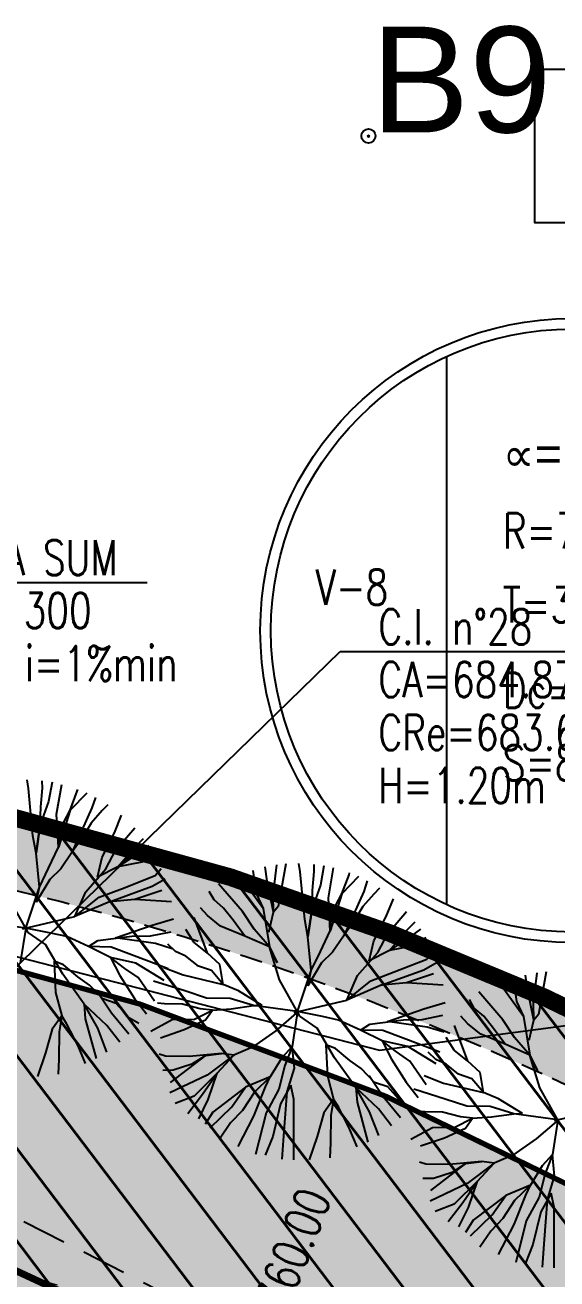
# Model space of a CAD drawing. Extents: x 352140 to 354978, y 6304672 to 6307963.
# Drawn here: x 352343.92 to 352359.03, y 6306026.39 to 6306061.95 of the extents above; entities that cross this region are included whole.
import ezdxf
from ezdxf import colors
from ezdxf.entities.mleader import LeaderData, LeaderLine
from ezdxf.math import Vec2, Vec3

# ---------------------------------------------------------------- set-up
doc = ezdxf.new("R2010")
doc.units = 0
doc.header["$PDMODE"] = 35
doc.header["$PDSIZE"] = 0.03
for name, pattern in [('CENTER', [50.800000000000004, 31.75, -6.35, 6.35, -6.35]), ('CONTINUOS', [0]), ('DASHDOT', [1, 0.5, -0.25, 0, -0.25]), ('DASHDOTX2', [2, 1, -0.5, 0, -0.5]), ('DASHED', [19.049999999999997, 12.7, -6.35])]:
    doc.linetypes.add(name, pattern=pattern)
doc.layers.get('0').update_dxf_attribs({"linetype": 'CONTINUOUS'})
for name, color, linetype in [('00-S2_ALL AREA APORTANTES', 150, 'CONTINUOUS'), ('00_All ext_Colector', 1, 'CONTINUOUS'), ('01_Dem Ext_Transl_niv.anillo', 130, 'CONTINUOUS'), ('02_Geo ext_Acotamiento', 7, 'CONTINUOUS'), ('02_Geo ext_Eje', 4, 'CONTINUOUS'), ('02_Geo ext_Geometria', 2, 'CONTINUOUS'), ('03_Pav ext_HCV', 34, 'CONTINUOUS'), ('03_Pav ext_Vereda HC', 42, 'CONTINUOUS'), ('03_Pav proy_Solera Tipo A', 1, 'CONTINUOUS'), ('03_S2_Pav ext_Borde vereda', 7, 'CONTINUOUS'), ('05_All ext_Txt', 4, 'CONTINUOUS'), ('1-CERCO MALLA', 252, 'MALLA_LINE'), ('1-PRS', 6, 'CONTINUOUS'), ('Paisajismo', 253, 'CONTINUOUS')]:
    doc.layers.add(name, color=color, linetype=linetype)
doc.layers.add('0_ASD_LINEA OFICIAL', color=253, linetype='DASHDOT', lineweight=20)
doc.layers.add('EJE PROYECTADO', color=7, linetype='DASHDOTX2', lineweight=15)
doc.styles.add('A', font='arial.ttf', dxfattribs={"height": 2})
doc.styles.add('MtXpl_Symbol', font='symbol.ttf')
doc.styles.add('ROMANS', font='romans.shx', dxfattribs={"width": 0.75})
doc.linetypes.add('MALLA_LINE', pattern='A,0.5,-0.2,["MLL",Standard,S=0.1,R=0,X=-0.1,Y=-0.05],-0.25', length=0.95)
pattern_1 = [(127.2451660467093, (0, 0), (-1.263734244477452, -0.9607975902004564), [])]

# ---------------------------------------------------------------- blocks, each defined once
blk = doc.blocks.new('_Dot')
at = {"color": 0, "linetype": 'ByBlock', "lineweight": -2}
blk.add_line((-0.5, 0), (-1, 0), dxfattribs=at)
at = {"color": 0, "linetype": 'ByBlock', "const_width": 0.5}
blk.add_lwpolyline([(-0.25, 0, 1), (0.25, 0, 1)], format="xyb", close=True, dxfattribs=at)
blk = doc.blocks.new('*U962')
at = {"layer": 'EJE PROYECTADO', "color": 7, "linetype": 'DASHDOT', "lineweight": 15, "ltscale": 4}
blk.add_arc((352323.9821354292, 6305956.91211073), 72.37226913880471, 63.50553329109514, 114.7343948820518, dxfattribs=at)
blk = doc.blocks.new('A$C27410629')
blk.add_lwpolyline([(154.4355184984533, 1298.986906109616), (166.892911677126, 1298.986906109616), (166.892911677126, 1294.626600128601), (154.4355184984533, 1294.626600128601)], close=True)
at = {"layer": '0_ASD_LINEA OFICIAL', "ltscale": 8}
blk.add_lwpolyline([(76.7953272922519, 1069.871826448478, 0.5, 0.5, 0.008260282951669902), (73.75120944769878, 1083.84613889671, 0.5, 0.5, 0.02844360343618716), (70.02322302448738, 1095.123899362329, 0.5, 0.5, -0.01256414860962356), (61.85169162339338, 1118.103795091622, 0.5, 0.5, -4.818861119802034e-05), (57.16621416757698, 1131.528602737148, 0.5, 0.5, -0.0136636635266434), (47.35306737102655, 1157.144811785064, 0.5, 0.5, -0.05826520656828901), (39.5238239384571, 1192.667044975913, 0.5, 0.5, 0), (39.52382393476162, 1192.667044975795, 0.5, 0.5, -0.003961724196727663), (39.30971049536311, 1195.102375908729, 0.5, 0.5, -0.2741006311764708), (74.41974673312143, 1266.696226243977, 0.5, 0.5, 0), (74.41974673312143, 1266.696226243977, 0.5, 0.5, -0.1176347053763299), (110.9320621097566, 1279.578054116107, 0.5, 0.5, -0.1054479127376658), (145.7934265161566, 1276.066786170079, 0.5, 0.5, -0.04227284655680764), (159.0130519136401, 1270.583866395673, 0.5, 0.5, 0), (184.10035183937, 1256.740404939204, 0.5, 0.5, 0.01893733475849715), (195.808663727601, 1250.818771916636, 0.5, 0.5, -0.01147472138864261), (213.8720052116551, 1241.444718308924, 0.5, 0.5, 0.04962077657042385), (224.067825478156, 1237.140783889462, 0.5, 0.5, 0), (224.0678254780942, 1237.140783889882, 0.5, 0.5, 0), (224.0678254781378, 1237.140783889459, 0.5, 0.5, 0.08893158875618948), (244.7299903754392, 1234.105212128939, 0.5, 0.5, 0.01937286437110759), (253.1142150382038, 1234.676184867732, 0.5, 0.5, 0.02338769991160948), (286.0191263138258, 1240.57846385429, 0.5, 0.5, 0.02981475030709136), (329.8275544899516, 1253.395882122717, 0.5, 0.5, 0.005373472105566591)], format="xyseb", dxfattribs=at)
blk = doc.blocks.new('1.0 - LO RECABARREN LOTEO PARQUE - VEGETACION PROPUESTA ETAPA MUNICIPAL')
at = {"layer": 'Paisajismo', "color": 251}
for p, q in [((352344.02322843, 6306040.29606576), (352343.9821355946, 6306040.538844362)), ((352344.4167761607, 6306040.3059049), (352344.4128721272, 6306040.512676252)), ((352344.6920626998, 6306040.471740128), (352344.5933827739, 6306039.924446893)), ((352344.8213740568, 6306039.566493221), (352344.970106783, 6306040.411607243)), ((352344.1492031973, 6306038.950038594), (352344.02322843, 6306040.29606576)), ((352344.3734706599, 6306039.770608475), (352344.4167761607, 6306040.3059049)), ((352345.2030819426, 6306039.679377164), (352345.4065652904, 6306040.217697895)), ((352345.6748688341, 6306040.166246374), (352345.2030819426, 6306039.679377164)), ((352345.4065652904, 6306040.217697895), (352345.4228731755, 6306040.269920612)), ((352345.9248943866, 6306040.042517368), (352345.8235799174, 6306039.746419682)), ((352344.5933827739, 6306039.924446893), (352344.3563585336, 6306039.262531927)), ((352344.3563585336, 6306039.262531927), (352344.3734706599, 6306039.770608475)), ((352345.8235799174, 6306039.746419682), (352345.3797801947, 6306038.751893005)), ((352346.2708713388, 6306039.835656619), (352346.1112689492, 6306039.669802329)), ((352344.8756974615, 6306038.630966686), (352344.8213740568, 6306039.566493221)), ((352345.2030819426, 6306039.679377164), (352344.8756974615, 6306038.630966686)), ((352344.9195073812, 6306039.139547312), (352345.2030819426, 6306039.679377164)), ((352346.1112689492, 6306039.669802329), (352345.7974681236, 6306039.316466734)), ((352346.4605065575, 6306039.033928729), (352346.6668251125, 6306039.537244074)), ((352344.2380057224, 6306038.458583765), (352344.3563585336, 6306039.262531927)), ((352344.3563585336, 6306039.262531927), (352344.2380057224, 6306038.458583765)), ((352344.8756974615, 6306038.630966686), (352344.9195073812, 6306039.139547312)), ((352345.7974681236, 6306039.316466734), (352345.5904517857, 6306038.965147329)), ((352346.1115333792, 6306038.343074175), (352346.4605065575, 6306039.033928729)), ((352346.5062046722, 6306038.554857031), (352347.0381308008, 6306039.17995818)), ((352344.2380057224, 6306038.458583765), (352344.1492031973, 6306038.950038594)), ((352344.5931316825, 6306038.037708309), (352344.8756974615, 6306038.630966686)), ((352345.5904517857, 6306038.965147329), (352345.252475086, 6306038.477737885)), ((352345.3797801947, 6306038.751893005), (352345.252475086, 6306038.477737885)), ((352346.5591591971, 6306038.069769605), (352347.051145683, 6306038.642571597)), ((352347.051145683, 6306038.642571597), (352347.2893174761, 6306038.879763223)), ((352347.4361802394, 6306038.67409899), (352347.155088664, 6306038.463405214)), ((352344.3362549737, 6306037.498379462), (352344.2380057224, 6306038.458583765)), ((352345.252475086, 6306038.477737885), (352344.9406918199, 6306038.017545245)), ((352345.9814350246, 6306037.777105479), (352346.1115333792, 6306038.343074175)), ((352346.22263017, 6306038.015024105), (352346.5062046722, 6306038.554857031)), ((352347.155088664, 6306038.463405214), (352346.5591591971, 6306038.069769605)), ((352347.5905487275, 6306038.425244899), (352347.2404464861, 6306038.20338624)), ((352344.3362549737, 6306037.498379462), (352344.5931316825, 6306038.037708309)), ((352344.9406918199, 6306038.017545245), (352344.625882212, 6306037.717638174)), ((352345.6474108091, 6306037.362792589), (352346.22263017, 6306038.015024105)), ((352346.5591591971, 6306038.069769605), (352345.9814350246, 6306037.777105479)), ((352347.2404464861, 6306038.20338624), (352346.5591591971, 6306038.069769605)), ((352347.6148859405, 6306037.827520902), (352347.7931979305, 6306038.02313232)), ((352350.3891482895, 6306037.9738012), (352350.48913469, 6306037.318182257)), ((352350.799305753, 6306037.668050754), (352350.7452908454, 6306038.069705013)), ((352350.9677423, 6306037.268721534), (352351.0763320065, 6306038.129652051)), ((352351.3323726528, 6306038.157538854), (352351.1145541155, 6306036.949486731)), ((352351.7396777646, 6306037.927311421), (352351.6985849293, 6306038.170090023)), ((352351.865652532, 6306036.581284256), (352351.7396777646, 6306037.927311421)), ((352352.0899199946, 6306037.401854136), (352352.1332254953, 6306037.937150561)), ((352352.1332254953, 6306037.937150561), (352352.1293214618, 6306038.143921914)), ((352352.4085120345, 6306038.10298579), (352352.3098321086, 6306037.555692554)), ((352352.5378233914, 6306037.197738882), (352352.6865561176, 6306038.042852905)), ((352344.625882212, 6306037.717638174), (352344.2375384949, 6306037.068935042)), ((352346.6870647681, 6306037.462595112), (352347.6148859405, 6306037.827520902)), ((352347.534829851, 6306037.524678339), (352347.9061361936, 6306037.737650714)), ((352350.0982712775, 6306036.803048939), (352349.4157258758, 6306037.591878478)), ((352350.0531457854, 6306037.774715349), (352349.9722416313, 6306037.816911687)), ((352350.684080572, 6306036.894282455), (352350.0531457854, 6306037.774715349)), ((352350.97685874, 6306036.785883028), (352350.799305753, 6306037.668050754)), ((352352.3098321086, 6306037.555692554), (352352.0728078682, 6306036.893777588)), ((352352.9195312773, 6306037.310622825), (352353.123014625, 6306037.848943557)), ((352353.3913181687, 6306037.797492036), (352352.9195312773, 6306037.310622825)), ((352353.123014625, 6306037.848943557), (352353.1393225102, 6306037.901166273)), ((352353.6413437212, 6306037.673763029), (352353.5400292521, 6306037.377665344)), ((352344.0134100324, 6306036.209539091), (352343.4331118651, 6306037.24081168)), ((352343.9428976172, 6306036.334849708), (352344.3362549737, 6306037.498379462)), ((352344.2375384949, 6306037.068935042), (352344.3362549737, 6306037.498379462)), ((352345.3401670811, 6306036.662170054), (352345.6474108091, 6306037.362792589)), ((352345.3401670811, 6306036.662170054), (352346.024190661, 6306037.209563831)), ((352346.024190661, 6306037.209563831), (352346.6870647681, 6306037.462595112)), ((352346.3203750022, 6306037.081535602), (352347.534829851, 6306037.524678339)), ((352347.8098318226, 6306037.4036211), (352347.040173226, 6306037.14857363)), ((352349.2908160209, 6306037.13521418), (352349.1527941999, 6306037.373123804)), ((352350.48913469, 6306037.318182257), (352350.684080572, 6306036.894282455)), ((352350.97685874, 6306036.785883028), (352350.9677423, 6306037.268721534)), ((352352.0728078682, 6306036.893777588), (352352.0899199946, 6306037.401854136)), ((352352.5921467961, 6306036.262212347), (352352.5378233914, 6306037.197738882)), ((352352.9195312773, 6306037.310622825), (352352.5921467961, 6306036.262212347)), ((352352.6359567159, 6306036.770792973), (352352.9195312773, 6306037.310622825)), ((352353.5400292521, 6306037.377665344), (352353.0962295294, 6306036.383138667)), ((352353.8277182838, 6306037.30104799), (352353.5139174582, 6306036.947712395)), ((352353.9873206734, 6306037.46690228), (352353.8277182838, 6306037.30104799)), ((352346.3203750022, 6306037.081535602), (352345.3401670811, 6306036.662170054)), ((352347.040173226, 6306037.14857363), (352346.3203750022, 6306037.081535602)), ((352347.040173226, 6306037.14857363), (352346.3203750022, 6306037.081535602)), ((352348.0800535483, 6306037.082547158), (352347.040173226, 6306037.14857363)), ((352349.1082427557, 6306036.690225692), (352348.9030153849, 6306036.907730319)), ((352349.5623223556, 6306036.899824868), (352349.2908160209, 6306037.13521418)), ((352349.8358439651, 6306036.55758154), (352349.5623223556, 6306036.899824868)), ((352350.684080572, 6306036.894282455), (352350.8649406679, 6306035.802020535)), ((352351.1145541155, 6306036.949486731), (352350.97685874, 6306036.785883028)), ((352351.954455057, 6306036.089829426), (352352.0728078682, 6306036.893777588)), ((352352.0728078682, 6306036.893777588), (352351.954455057, 6306036.089829426)), ((352353.5139174582, 6306036.947712395), (352353.3069011203, 6306036.596392991)), ((352354.1769558921, 6306036.66517439), (352354.3832744472, 6306037.168489736)), ((352343.9428976172, 6306036.334849708), (352342.6992256259, 6306036.505411494)), ((352343.8512123949, 6306036.31337179), (352345.3401670811, 6306036.662170054)), ((352347.5356167564, 6306036.417793597), (352348.1387955056, 6306036.598576057)), ((352349.1082699706, 6306035.623576679), (352348.7257072282, 6306036.638679849)), ((352349.4758286836, 6306036.395283832), (352349.1082427557, 6306036.690225692)), ((352350.1647787782, 6306036.10948625), (352349.8358439651, 6306036.55758154)), ((352350.4282125847, 6306036.301528158), (352350.0982712775, 6306036.803048939)), ((352350.8467603959, 6306036.21991382), (352350.97685874, 6306036.785883028)), ((352351.954455057, 6306036.089829426), (352351.865652532, 6306036.581284256)), ((352352.5921467961, 6306036.262212347), (352352.6359567159, 6306036.770792973)), ((352353.3069011203, 6306036.596392991), (352352.9689244207, 6306036.108983546)), ((352353.8279827139, 6306035.974319836), (352354.1769558921, 6306036.66517439)), ((352354.2226540069, 6306036.186102693), (352354.7545801355, 6306036.811203841)), ((352354.7675950177, 6306036.273817259), (352355.0057668107, 6306036.511008885)), ((352343.9428976172, 6306036.334849708), (352343.7892815681, 6306035.35014314)), ((352344.6546324715, 6306036.194923718), (352343.9428976172, 6306036.334849708)), ((352344.5005051331, 6306035.871325154), (352344.0134100324, 6306036.209539091)), ((352345.1104902424, 6306036.096635594), (352344.6546324715, 6306036.194923718)), ((352346.4966196821, 6306036.056043562), (352347.5356167564, 6306036.417793597)), ((352347.4869891087, 6306036.114780771), (352348.0722940416, 6306036.232727011)), ((352348.7201996336, 6306035.93825681), (352348.4922083489, 6306036.296210483)), ((352350.1647787782, 6306036.10948625), (352349.4758286836, 6306036.395283832)), ((352350.8649406679, 6306035.802020535), (352350.4282125847, 6306036.301528158)), ((352352.3095810171, 6306035.668953971), (352352.5921467961, 6306036.262212347)), ((352353.0962295294, 6306036.383138667), (352352.9689244207, 6306036.108983546)), ((352353.9390795046, 6306035.646269767), (352354.2226540069, 6306036.186102693)), ((352354.2756085317, 6306035.701015267), (352354.7675950177, 6306036.273817259)), ((352355.152629574, 6306036.305344651), (352354.8715379986, 6306036.094650876)), ((352344.9971836159, 6306035.025541781), (352344.5005051331, 6306035.871325154)), ((352345.730058847, 6306035.81437045), (352345.1104902424, 6306036.096635594)), ((352345.730058847, 6306035.81437045), (352345.9939993017, 6306035.979696601)), ((352346.3501340406, 6306035.505392623), (352345.730058847, 6306035.81437045)), ((352346.3712813453, 6306035.799752002), (352345.730058847, 6306035.81437045)), ((352345.9939993017, 6306035.979696601), (352346.9530577481, 6306036.104699653)), ((352347.4472143098, 6306035.392486051), (352346.3712813453, 6306035.799752002)), ((352347.6259126621, 6306035.896236222), (352346.4966196821, 6306036.056043562)), ((352346.9530577481, 6306036.104699653), (352347.4869891087, 6306036.114780771)), ((352348.106197809, 6306035.750005974), (352347.6259126621, 6306035.896236222)), ((352348.1967992852, 6306035.671470661), (352347.9791907305, 6306035.881152291)), ((352349.1082699706, 6306035.623576679), (352348.7201996336, 6306035.93825681)), ((352350.8649406679, 6306035.802020535), (352350.1647787782, 6306036.10948625)), ((352351.0870887624, 6306035.351909012), (352350.8649406679, 6306035.802020535)), ((352350.8649406679, 6306035.802020535), (352351.0870887624, 6306035.351909012)), ((352351.1495611998, 6306034.872057342), (352350.8649406679, 6306035.802020535)), ((352352.0527043083, 6306035.129625124), (352351.954455057, 6306036.089829426)), ((352352.9689244207, 6306036.108983546), (352352.6571411546, 6306035.648790906)), ((352353.6978843593, 6306035.40835114), (352353.8279827139, 6306035.974319836)), ((352354.8715379986, 6306036.094650876), (352354.2756085317, 6306035.701015267)), ((352354.9568958207, 6306035.834631901), (352354.2756085317, 6306035.701015267)), ((352355.3069980622, 6306036.05649056), (352354.9568958207, 6306035.834631901)), ((352347.0732314991, 6306035.342414322), (352346.3501340406, 6306035.505392623)), ((352346.3501340406, 6306035.505392623), (352346.6172765172, 6306034.991672661)), ((352346.7566336287, 6306035.192379215), (352346.3501340406, 6306035.505392623)), ((352348.4929836246, 6306035.543442432), (352348.1967992852, 6306035.671470661)), ((352348.8455853769, 6306035.256139782), (352348.4929836246, 6306035.543442432)), ((352349.456131178, 6306035.308137362), (352349.1082699706, 6306035.623576679)), ((352352.0527043083, 6306035.129625124), (352352.3095810171, 6306035.668953971)), ((352352.6571411546, 6306035.648790906), (352352.3423315466, 6306035.348883836)), ((352353.3638601437, 6306034.99403825), (352353.9390795046, 6306035.646269767)), ((352354.2756085317, 6306035.701015267), (352353.6978843593, 6306035.40835114)), ((352354.4035141027, 6306035.093840773), (352355.3313352751, 6306035.458766564)), ((352355.3313352751, 6306035.458766564), (352355.5096472651, 6306035.654377982)), ((352344.7498531551, 6306035.395004944), (352344.7931936181, 6306034.513936806)), ((352345.0188352821, 6306035.293188436), (352344.7498531551, 6306035.395004944)), ((352345.4258414592, 6306034.953462346), (352345.0188352821, 6306035.293188436)), ((352347.1354288145, 6306034.932293368), (352346.7566336287, 6306035.192379215)), ((352347.876803709, 6306034.85178075), (352347.0732314991, 6306035.342414322)), ((352347.985729185, 6306035.181323117), (352347.4472143098, 6306035.392486051)), ((352347.8689835864, 6306035.217794409), (352348.4159941731, 6306035.006742453)), ((352349.221860869, 6306035.129623748), (352348.8455853769, 6306035.256139782)), ((352349.549784674, 6306034.73495694), (352349.221860869, 6306035.129623748)), ((352349.549784674, 6306034.73495694), (352349.456131178, 6306035.308137362)), ((352351.6593469519, 6306033.966095369), (352352.0527043083, 6306035.129625124)), ((352352.3423315466, 6306035.348883836), (352351.9539878296, 6306034.700180704)), ((352351.9539878296, 6306034.700180704), (352352.0527043083, 6306035.129625124)), ((352353.7406399957, 6306034.840809492), (352354.4035141027, 6306035.093840773)), ((352354.0368243368, 6306034.712781264), (352355.2512791856, 6306035.155924001)), ((352355.2512791856, 6306035.155924001), (352355.6225855282, 6306035.368896375)), ((352358.358556987, 6306034.202944395), (352358.4671466936, 6306035.063874912)), ((352358.7231873399, 6306035.091761715), (352358.5053688025, 6306033.883709592)), ((352345.6006488747, 6306034.181771566), (352344.9971836159, 6306035.025541781)), ((352345.7507389241, 6306034.719081107), (352345.4258414592, 6306034.953462346)), ((352346.1320582585, 6306034.325425531), (352345.7507389241, 6306034.719081107)), ((352346.6172765172, 6306034.991672661), (352347.031909276, 6306034.335361243)), ((352347.600526456, 6306034.261962362), (352347.1354288145, 6306034.932293368)), ((352348.4582527254, 6306034.554005095), (352347.5717173241, 6306034.83122966)), ((352348.4159941731, 6306035.006742453), (352349.549784674, 6306034.73495694)), ((352349.549784674, 6306034.73495694), (352349.549784674, 6306034.73495694)), ((352349.9804600195, 6306034.556023531), (352349.549784674, 6306034.73495694)), ((352351.729859367, 6306033.840784753), (352351.1495611998, 6306034.872057342)), ((352353.0566164157, 6306034.293415716), (352353.3638601437, 6306034.99403825)), ((352353.0566164157, 6306034.293415716), (352353.7406399957, 6306034.840809492)), ((352354.0368243368, 6306034.712781264), (352353.0566164157, 6306034.293415716)), ((352354.7566225607, 6306034.779819291), (352354.0368243368, 6306034.712781264)), ((352354.7566225607, 6306034.779819291), (352354.0368243368, 6306034.712781264)), ((352355.5262811572, 6306035.034866761), (352354.7566225607, 6306034.779819291)), ((352355.796502883, 6306034.71379282), (352354.7566225607, 6306034.779819291)), ((352357.4439604725, 6306034.70893821), (352357.3630563184, 6306034.751134548)), ((352358.0748952591, 6306033.828505316), (352357.4439604725, 6306034.70893821)), ((352357.7799629766, 6306034.908024061), (352357.879949377, 6306034.252405118)), ((352358.1901204401, 6306034.602273615), (352358.1361055325, 6306035.003927874)), ((352344.7931936181, 6306034.513936806), (352344.9659834758, 6306033.849103075)), ((352346.3760448364, 6306033.92046897), (352345.9826562051, 6306034.516804846)), ((352349.076308132, 6306034.351884273), (352348.4582527254, 6306034.554005095)), ((352349.7442261371, 6306034.337772936), (352349.076308132, 6306034.351884273)), ((352350.655943962, 6306034.141193656), (352349.9804600195, 6306034.556023531)), ((352357.4890859646, 6306033.737271801), (352356.8065405628, 6306034.52610134)), ((352358.367673427, 6306033.720105889), (352358.1901204401, 6306034.602273615)), ((352346.2417681236, 6306033.575800892), (352345.6006488747, 6306034.181771566)), ((352345.6006488747, 6306034.181771566), (352345.634822566, 6306033.765596184)), ((352345.9875143004, 6306033.494257531), (352345.6006488747, 6306034.181771566)), ((352346.5083315214, 6306034.198909455), (352346.1320582585, 6306034.325425531)), ((352346.8901530456, 6306033.778538038), (352346.5083315214, 6306034.198909455)), ((352347.031909276, 6306034.335361243), (352347.3728263378, 6306033.903656658)), ((352347.888356023, 6306034.191762265), (352347.6869271687, 6306034.208084138)), ((352348.3913585892, 6306034.181133869), (352347.888356023, 6306034.191762265)), ((352348.8966398943, 6306034.049795712), (352348.3913585892, 6306034.181133869)), ((352348.740348992, 6306033.757617781), (352349.2430453077, 6306034.007621681)), ((352349.2430453077, 6306034.007621681), (352348.8966398943, 6306034.049795712)), ((352349.0434517168, 6306033.730560397), (352349.2430453077, 6306034.007621681)), ((352349.2430453077, 6306034.007621681), (352349.7764700218, 6306034.044418557)), ((352350.4156749605, 6306034.136657155), (352349.7442261371, 6306034.337772936)), ((352349.7764700218, 6306034.044418557), (352350.4156749605, 6306034.136657155)), ((352350.4156749605, 6306034.136657155), (352350.655943962, 6306034.141193656)), ((352351.6593469519, 6306033.966095369), (352350.4156749605, 6306034.136657155)), ((352351.5676617295, 6306033.944617451), (352353.0566164157, 6306034.293415716)), ((352354.2130690168, 6306033.687289223), (352355.2520660911, 6306034.049039259)), ((352355.2520660911, 6306034.049039259), (352355.8552448403, 6306034.229821718)), ((352356.681630708, 6306034.069437041), (352356.543608887, 6306034.307346665)), ((352356.9531370427, 6306033.834047729), (352356.681630708, 6306034.069437041)), ((352357.879949377, 6306034.252405118), (352358.0748952591, 6306033.828505316)), ((352358.367673427, 6306033.720105889), (352358.358556987, 6306034.202944395)), ((352344.9659834758, 6306033.849103075), (352344.6952102622, 6306033.466098761)), ((352344.9659834758, 6306033.849103075), (352344.8944692095, 6306033.393446934)), ((352345.1147542637, 6306033.614897964), (352344.9659834758, 6306033.849103075)), ((352345.634822566, 6306033.765596184), (352345.9399911896, 6306032.635291904)), ((352346.8699577982, 6306033.326030573), (352346.3760448364, 6306033.92046897)), ((352347.1589584225, 6306033.627071362), (352346.8901530456, 6306033.778538038)), ((352347.4916633647, 6306033.413352943), (352348.0996309128, 6306033.745520431)), ((352348.0996309128, 6306033.745520431), (352348.740348992, 6306033.757617781)), ((352348.4452427644, 6306033.457634535), (352349.0434517168, 6306033.730560397)), ((352351.6215594487, 6306033.918912843), (352351.0433138068, 6306033.426963823)), ((352351.6593469519, 6306033.966095369), (352351.5057309028, 6306032.981388802)), ((352352.3710818061, 6306033.826169379), (352351.6593469519, 6306033.966095369)), ((352352.2169544677, 6306033.502570815), (352351.729859367, 6306033.840784753)), ((352352.826939577, 6306033.727881256), (352352.3710818061, 6306033.826169379)), ((352353.4465081816, 6306033.445616111), (352352.826939577, 6306033.727881256)), ((352353.7104486363, 6306033.610942262), (352354.6695070828, 6306033.735945314)), ((352355.3423619967, 6306033.527481884), (352354.2130690168, 6306033.687289223)), ((352354.6695070828, 6306033.735945314), (352355.2034384434, 6306033.746026432)), ((352355.2034384434, 6306033.746026432), (352355.7887433763, 6306033.863972672)), ((352356.4990574428, 6306033.624448553), (352356.293830072, 6306033.84195318)), ((352357.2266586521, 6306033.491804401), (352356.9531370427, 6306033.834047729)), ((352357.8190272718, 6306033.235751019), (352357.4890859646, 6306033.737271801)), ((352358.0748952591, 6306033.828505316), (352358.255755355, 6306032.736243396)), ((352358.2375750829, 6306033.154136681), (352358.367673427, 6306033.720105889)), ((352358.5053688025, 6306033.883709592), (352358.367673427, 6306033.720105889)), ((352344.6952102622, 6306033.466098761), (352344.5066967334, 6306032.798399383)), ((352344.8944692095, 6306033.393446934), (352344.8823987555, 6306032.618227728)), ((352345.428102998, 6306032.996925309), (352345.1147542637, 6306033.614897964)), ((352346.2492186859, 6306032.819740348), (352345.9875143004, 6306033.494257531)), ((352346.6127727054, 6306033.09979517), (352346.2417681236, 6306033.575800892)), ((352347.7658547137, 6306033.22342755), (352348.4452427644, 6306033.457634535)), ((352351.0433138068, 6306033.426963823), (352350.3844748205, 6306032.960218448)), ((352352.7136329505, 6306032.656787443), (352352.2169544677, 6306033.502570815)), ((352353.4465081816, 6306033.445616111), (352353.7104486363, 6306033.610942262)), ((352354.0665833753, 6306033.136638285), (352353.4465081816, 6306033.445616111)), ((352354.0877306799, 6306033.430997663), (352353.4465081816, 6306033.445616111)), ((352355.1636636445, 6306033.023731712), (352354.0877306799, 6306033.430997663)), ((352355.8226471437, 6306033.381251635), (352355.3423619967, 6306033.527481884)), ((352356.4990846577, 6306032.55779954), (352356.1165219152, 6306033.57290271)), ((352356.8666433707, 6306033.329506693), (352356.4990574428, 6306033.624448553)), ((352357.5555934653, 6306033.043709111), (352356.8666433707, 6306033.329506693)), ((352357.5555934653, 6306033.043709111), (352357.2266586521, 6306033.491804401)), ((352345.6386482992, 6306032.497764418), (352345.428102998, 6306032.996925309)), ((352350.3844748205, 6306032.960218448), (352349.854578579, 6306032.736423236)), ((352351.5057309028, 6306032.981388802), (352351.2181212223, 6306032.655273044)), ((352351.5057309028, 6306032.981388802), (352351.3022452684, 6306032.443071103)), ((352351.5057309028, 6306032.981388802), (352351.5057309028, 6306032.981388802)), ((352351.570725202, 6306032.367970435), (352351.5057309028, 6306032.981388802)), ((352352.4663024897, 6306033.026250605), (352352.5096429528, 6306032.145182468)), ((352352.7352846167, 6306032.924434097), (352352.4663024897, 6306033.026250605)), ((352354.7896808337, 6306032.973659984), (352354.0665833753, 6306033.136638285)), ((352354.0665833753, 6306033.136638285), (352354.3337258518, 6306032.622918323)), ((352354.4730829634, 6306032.823624876), (352354.0665833753, 6306033.136638285)), ((352355.5932530437, 6306032.483026411), (352354.7896808337, 6306032.973659984)), ((352355.7021785197, 6306032.812568778), (352355.1636636445, 6306033.023731712)), ((352356.1110143206, 6306032.872479672), (352355.883023036, 6306033.230433344)), ((352358.255755355, 6306032.736243396), (352357.5555934653, 6306033.043709111)), ((352358.255755355, 6306032.736243396), (352357.8190272718, 6306033.235751019)), ((352344.5066967334, 6306032.798399383), (352344.2779729577, 6306032.129940799)), ((352344.8823987555, 6306032.618227728), (352344.8637734294, 6306032.190295503)), ((352347.9164650649, 6306032.703008968), (352347.7343814322, 6306032.75994771)), ((352348.5803067533, 6306032.695417877), (352347.9164650649, 6306032.703008968)), ((352348.0511492085, 6306031.960910175), (352349.0536826493, 6306032.721301579)), ((352349.5065163074, 6306032.783299068), (352348.5803067533, 6306032.695417877)), ((352349.0536826493, 6306032.721301579), (352348.6577730522, 6306032.473313911)), ((352349.0536826493, 6306032.721301579), (352349.5065163074, 6306032.783299068)), ((352349.5065163074, 6306032.783299068), (352349.0536826493, 6306032.721301579)), ((352349.854578579, 6306032.736423236), (352349.0909704337, 6306032.160804583)), ((352349.3836240139, 6306032.219777723), (352349.854578579, 6306032.736423236)), ((352349.854578579, 6306032.736423236), (352349.5065163074, 6306032.783299068)), ((352351.2181212223, 6306032.655273044), (352350.8811533033, 6306032.114435076)), ((352353.3170982093, 6306031.813017228), (352352.7136329505, 6306032.656787443)), ((352353.1422907938, 6306032.584708007), (352352.7352846167, 6306032.924434097)), ((352353.4671882587, 6306032.350326768), (352353.1422907938, 6306032.584708007)), ((352354.3337258518, 6306032.622918323), (352354.7483586106, 6306031.966606905)), ((352354.8518781491, 6306032.563539029), (352354.4730829634, 6306032.823624876)), ((352355.5876139723, 6306032.605693522), (352355.3700054176, 6306032.815375152)), ((352355.8837983116, 6306032.477665293), (352355.5876139723, 6306032.605693522)), ((352356.4990846577, 6306032.55779954), (352356.1110143206, 6306032.872479672)), ((352358.4779034495, 6306032.286131873), (352358.255755355, 6306032.736243396)), ((352358.255755355, 6306032.736243396), (352358.4779034495, 6306032.286131873)), ((352358.5403758868, 6306031.806280203), (352358.255755355, 6306032.736243396)), ((352348.1268680318, 6306032.302947222), (352347.8332078984, 6306032.297402647)), ((352348.6577730522, 6306032.473313911), (352348.1268680318, 6306032.302947222)), ((352349.3836240139, 6306032.219777723), (352348.722207716, 6306031.571071436)), ((352348.967575952, 6306031.623999079), (352349.3836240139, 6306032.219777723)), ((352349.1262049949, 6306031.478072043), (352349.3836240139, 6306032.219777723)), ((352351.3022452684, 6306032.443071103), (352351.1279794042, 6306031.771684637)), ((352351.3697615462, 6306031.69607989), (352351.570725202, 6306032.367970435)), ((352353.8485075931, 6306031.956671192), (352353.4671882587, 6306032.350326768)), ((352355.3169757906, 6306031.893208023), (352354.8518781491, 6306032.563539029)), ((352356.236400064, 6306032.190362643), (352355.8837983116, 6306032.477665293)), ((352356.8469458651, 6306032.242360223), (352356.4990846577, 6306032.55779954)), ((352356.9405993611, 6306031.669179801), (352356.8469458651, 6306032.242360223)), ((352349.0909704337, 6306032.160804583), (352348.0321889587, 6306031.659785676)), ((352350.8811533033, 6306032.114435076), (352350.18568687, 6306031.820082786)), ((352350.8811533033, 6306032.114435076), (352350.4353833336, 6306031.678437964)), ((352350.7486240225, 6306031.830711562), (352350.8811533033, 6306032.114435076)), ((352351.4716406035, 6306031.884613885), (352351.1799430482, 6306031.355844633)), ((352351.5596570168, 6306031.48376677), (352351.4716406035, 6306031.884613885)), ((352352.5096429528, 6306032.145182468), (352352.6824328105, 6306031.480348736)), ((352354.0924941711, 6306031.551714632), (352353.6991055398, 6306032.148050508)), ((352354.224780856, 6306031.830155117), (352353.8485075931, 6306031.956671192)), ((352354.7483586106, 6306031.966606905), (352355.0892756724, 6306031.534902319)), ((352355.2597982735, 6306032.15201727), (352355.8068088602, 6306031.940965314)), ((352355.8068088602, 6306031.940965314), (352356.9405993611, 6306031.669179801)), ((352356.612675556, 6306032.06384661), (352356.236400064, 6306032.190362643)), ((352356.9405993611, 6306031.669179801), (352356.612675556, 6306032.06384661)), ((352348.722207716, 6306031.571071436), (352348.183174018, 6306031.359639508)), ((352348.550519106, 6306031.081648958), (352348.967575952, 6306031.623999079)), ((352350.18568687, 6306031.820082786), (352349.2536715888, 6306031.118220371)), ((352349.793844838, 6306031.269297678), (352350.18568687, 6306031.820082786)), ((352350.4353833336, 6306031.678437964), (352350.097911053, 6306031.16431272)), ((352350.4224143666, 6306030.999408981), (352350.7486240225, 6306031.830711562)), ((352351.1279794042, 6306031.771684637), (352350.7668378979, 6306031.096769786)), ((352351.2841592663, 6306030.572061591), (352351.3697615462, 6306031.69607989)), ((352353.9582174582, 6306031.207046553), (352353.3170982093, 6306031.813017228)), ((352353.3170982093, 6306031.813017228), (352353.3512719006, 6306031.396841845)), ((352353.7039636351, 6306031.125503193), (352353.3170982093, 6306031.813017228)), ((352354.5864071329, 6306030.957276234), (352354.0924941711, 6306031.551714632)), ((352354.6066023803, 6306031.4097837), (352354.224780856, 6306031.830155117)), ((352355.8490674124, 6306031.488227956), (352354.9625320112, 6306031.765452521)), ((352356.9405993611, 6306031.669179801), (352356.9405993611, 6306031.669179801)), ((352357.3712747066, 6306031.490246392), (352356.9405993611, 6306031.669179801)), ((352359.1206740541, 6306030.775007614), (352358.5403758868, 6306031.806280203)), ((352348.8549922316, 6306030.929564012), (352349.1262049949, 6306031.478072043)), ((352349.1816089391, 6306030.674100229), (352349.793844838, 6306031.269297678)), ((352350.097911053, 6306031.16431272), (352349.757412434, 6306030.810473047)), ((352351.1799430482, 6306031.355844633), (352350.9561577126, 6306030.425848681)), ((352351.5543556286, 6306029.763228788), (352351.5596570168, 6306031.48376677)), ((352352.6824328105, 6306031.480348736), (352352.4116595968, 6306031.097344423)), ((352352.6824328105, 6306031.480348736), (352352.6109185442, 6306031.024692596)), ((352352.8312035983, 6306031.246143625), (352352.6824328105, 6306031.480348736)), ((352353.1445523326, 6306030.628170971), (352352.8312035983, 6306031.246143625)), ((352353.3512719006, 6306031.396841845), (352353.6564405242, 6306030.266537566)), ((352354.32922204, 6306030.731040832), (352353.9582174582, 6306031.207046553)), ((352354.8754077571, 6306031.258317024), (352354.6066023803, 6306031.4097837)), ((352356.4671228191, 6306031.286107134), (352355.8490674124, 6306031.488227956)), ((352357.1350408241, 6306031.271995797), (352356.4671228191, 6306031.286107134)), ((352357.8064896476, 6306031.070880016), (352357.1350408241, 6306031.271995797)), ((352358.0467586491, 6306031.075416517), (352357.3712747066, 6306031.490246392)), ((352358.9584764166, 6306030.878840312), (352360.4474311028, 6306031.227638577)), ((352349.2536715888, 6306031.118220371), (352349.0389751216, 6306030.772033894)), ((352349.757412434, 6306030.810473047), (352349.4456291662, 6306030.350280407)), ((352349.9759556769, 6306030.145710437), (352350.4224143666, 6306030.999408981)), ((352350.7668378979, 6306031.096769786), (352350.4686731887, 6306029.915290541)), ((352352.4116595968, 6306031.097344423), (352352.223146068, 6306030.429645045)), ((352352.6109185442, 6306031.024692596), (352352.5988480901, 6306030.249473389)), ((352353.9656680205, 6306030.45098601), (352353.7039636351, 6306031.125503193)), ((352355.2791707101, 6306031.125985126), (352355.0777418558, 6306031.142306999)), ((352355.7821732763, 6306031.11535673), (352355.2791707101, 6306031.125985126)), ((352356.2874545814, 6306030.984018574), (352355.7821732763, 6306031.11535673)), ((352356.1311636791, 6306030.691840642), (352356.6338599948, 6306030.941844543)), ((352356.6338599948, 6306030.941844543), (352356.2874545814, 6306030.984018574)), ((352356.4342664038, 6306030.664783258), (352356.6338599948, 6306030.941844543)), ((352356.6338599948, 6306030.941844543), (352357.1672847088, 6306030.978641418)), ((352357.1672847088, 6306030.978641418), (352357.8064896476, 6306031.070880016)), ((352357.8064896476, 6306031.070880016), (352358.0467586491, 6306031.075416517)), ((352359.0501616389, 6306030.900318231), (352357.8064896476, 6306031.070880016)), ((352359.0123741358, 6306030.853135704), (352358.4341284938, 6306030.361186684)), ((352359.0501616389, 6306030.900318231), (352358.8965455898, 6306029.915611663)), ((352351.22963703, 6306029.783935633), (352351.2841592663, 6306030.572061591)), ((352353.3550976338, 6306030.129010079), (352353.1445523326, 6306030.628170971)), ((352354.8824780518, 6306030.347575804), (352355.4904455998, 6306030.679743292)), ((352355.4904455998, 6306030.679743292), (352356.1311636791, 6306030.691840642)), ((352355.8360574515, 6306030.391857396), (352356.4342664038, 6306030.664783258)), ((352350.9561577126, 6306030.425848681), (352350.7448799185, 6306029.898597316)), ((352352.223146068, 6306030.429645045), (352351.9944222923, 6306029.76118646)), ((352352.5988480901, 6306030.249473389), (352352.5802227641, 6306029.821541165)), ((352355.1566694007, 6306030.157650411), (352355.8360574515, 6306030.391857396)), ((352358.4341284938, 6306030.361186684), (352357.7752895076, 6306029.894441309)), ((352357.7752895076, 6306029.894441309), (352357.2453932661, 6306029.670646098)), ((352358.8965455898, 6306029.915611663), (352358.6089359093, 6306029.589495905)), ((352358.8965455898, 6306029.915611663), (352358.6930599554, 6306029.377293964)), ((352358.8965455898, 6306029.915611663), (352358.8965455898, 6306029.915611663)), ((352358.9615398891, 6306029.302193296), (352358.8965455898, 6306029.915611663)), ((352355.3072797519, 6306029.63723183), (352355.1251961192, 6306029.694170571)), ((352355.9711214404, 6306029.629640738), (352355.3072797519, 6306029.63723183)), ((352355.4419638956, 6306028.895133036), (352356.4444973363, 6306029.65552444)), ((352356.0485877393, 6306029.407536772), (352355.5176827189, 6306029.237170083)), ((352356.8973309945, 6306029.717521929), (352355.9711214404, 6306029.629640738)), ((352356.4444973363, 6306029.65552444), (352356.0485877393, 6306029.407536772)), ((352356.4444973363, 6306029.65552444), (352356.8973309945, 6306029.717521929)), ((352356.8973309945, 6306029.717521929), (352356.4444973363, 6306029.65552444)), ((352357.2453932661, 6306029.670646098), (352356.4817851207, 6306029.095027444)), ((352356.7744387009, 6306029.154000584), (352357.2453932661, 6306029.670646098)), ((352357.2453932661, 6306029.670646098), (352356.8973309945, 6306029.717521929)), ((352358.6089359093, 6306029.589495905), (352358.2719679904, 6306029.048657937)), ((352358.6930599554, 6306029.377293964), (352358.5187940913, 6306028.705907498)), ((352355.5176827189, 6306029.237170083), (352355.2240225855, 6306029.231625509)), ((352356.4817851207, 6306029.095027444), (352355.4230036458, 6306028.594008537)), ((352356.7744387009, 6306029.154000584), (352356.113022403, 6306028.505294297)), ((352356.3583906391, 6306028.55822194), (352356.7744387009, 6306029.154000584)), ((352356.517019682, 6306028.412294904), (352356.7744387009, 6306029.154000584)), ((352358.2719679904, 6306029.048657937), (352357.576501557, 6306028.754305648)), ((352358.2719679904, 6306029.048657937), (352357.8261980207, 6306028.612660825)), ((352358.1394387096, 6306028.764934423), (352358.2719679904, 6306029.048657937)), ((352358.7605762333, 6306028.630302751), (352358.9615398891, 6306029.302193296)), ((352357.576501557, 6306028.754305648), (352356.6444862759, 6306028.052443232)), ((352357.1846595251, 6306028.203520539), (352357.576501557, 6306028.754305648)), ((352357.8132290536, 6306027.933631842), (352358.1394387096, 6306028.764934423)), ((352358.5187940913, 6306028.705907498), (352358.157652585, 6306028.030992648)), ((352358.8624552906, 6306028.818836746), (352358.5707577352, 6306028.290067494)), ((352358.9504717038, 6306028.417989631), (352358.8624552906, 6306028.818836746)), ((352356.113022403, 6306028.505294297), (352355.5739887051, 6306028.293862369)), ((352355.9413337931, 6306028.015871819), (352356.3583906391, 6306028.55822194)), ((352356.2458069187, 6306027.863786873), (352356.517019682, 6306028.412294904)), ((352357.8261980207, 6306028.612660825), (352357.4887257401, 6306028.098535581)), ((352358.6749739533, 6306027.506284452), (352358.7605762333, 6306028.630302751)), ((352358.9451703157, 6306026.697451649), (352358.9504717038, 6306028.417989631)), ((352356.6444862759, 6306028.052443232), (352356.4297898087, 6306027.706256755)), ((352356.5724236261, 6306027.60832309), (352357.1846595251, 6306028.203520539)), ((352357.4887257401, 6306028.098535581), (352357.1482271211, 6306027.744695908)), ((352358.157652585, 6306028.030992648), (352357.8594878758, 6306026.849513402)), ((352358.5707577352, 6306028.290067494), (352358.3469723997, 6306027.360071543)), ((352357.1482271211, 6306027.744695908), (352356.8364438533, 6306027.284503268)), ((352357.3667703639, 6306027.079933298), (352357.8132290536, 6306027.933631842)), ((352358.3469723997, 6306027.360071543), (352358.1356946056, 6306026.832820177)), ((352358.6204517171, 6306026.718158494), (352358.6749739533, 6306027.506284452))]:
    blk.add_line(p, q, dxfattribs=at)

msp = doc.modelspace()

# ---------------------------------------------------------------- hatches: boundary and pattern name
at = {"layer": '00-S2_ALL AREA APORTANTES', "linetype": 'DASHED', "lineweight": 40, "ltscale": 0.25}
h = msp.add_hatch(dxfattribs=at)
h.set_pattern_fill('ANSI31', color=82, scale=0.5, angle=82.24516604670926)
h.set_pattern_definition(pattern_1)
edge = h.paths.add_edge_path()
edge.add_arc((352323.998566368, 6305956.996935724), 84.7892684894108, 62.63224066019885, 85.96979794195472)
edge.add_line((352329.9577516248, 6306041.57653233), (352329.079125457, 6306029.106061342))
edge.add_arc((352323.6211101954, 6305955.186665764), 74.12062447947166, 58.2242339443909, 85.77709241488782, ccw=False)
edge.add_line((352362.6527550178, 6306018.197757452), (352368.6919578539, 6306029.142078953))
edge.add_line((352368.6919578539, 6306029.142078953), (352362.9762043863, 6306032.296097642))
h = msp.add_hatch(dxfattribs=at)
h.set_pattern_fill('ANSI31', color=40, scale=0.5, angle=82.24516604670926)
h.set_pattern_definition(pattern_1)
h.paths.add_polyline_path([(352329.0790281165, 6306029.104679774), (352328.200499289, 6306016.635590354, -0.1007563429291701), (352351.2139975071, 6306010.232972499), (352356.6135521816, 6306007.253435951), (352362.6503608673, 6306018.193418741), (352357.3730907162, 6306021.103937387, 0.01039876730763909), (352356.2682284904, 6306021.68365954, 0.09829759573210275)])
at = {"layer": '03_Pav ext_HCV'}
h = msp.add_hatch(dxfattribs=at)
h.set_pattern_fill('SWAMP', color=256, scale=0.025, angle=-5.87842838446813e-10, style=0)
h.set_pattern_definition([(359.9999999994121, (0, 0), (0.3175000000056422, 0.5499261309017425), [0.079375, -0.555625]), (90, (0.0396875, -4.071855352894005e-13), (-0.3174999999943578, 0.5499261309082575), [0.0396875, -1.06016476181]), (90, (0.049609375, -5.089819191117507e-13), (-0.3174999999943578, 0.5499261309082575), [0.03175, -1.06810226181]), (90, (0.029765625, -3.053891514670504e-13), (-0.3174999999943578, 0.5499261309082575), [0.03175, -1.06810226181]), (59.99999999941215, (0.05953125000000001, -6.107783029341008e-13), (-0.3174999995629745, 0.5499261311573168), [0.0254, -0.6096]), (119.9999999994121, (0.01984375, -2.035927676447003e-13), (-0.6349999995686166, 2.555744082988348e-10), [0.0254, -0.6095999999999999])])
h.paths.add_polyline_path([(352360.868372727, 6306028.31840835, 0.2867501767208371), (352276.1412867496, 6306023.175510557, 0.01869958964940587), (352271.7705830562, 6306019.63894139, 0.1387730875209856), (352249.4208122046, 6305985.325619695, 0.08211699766830355), (352247.1096555825, 6305968.544474194), (352254.11489188, 6305968.473110226, -0.0849190631894005), (352256.1782145034, 6305983.480684427, -0.1378571209184878), (352276.3741181307, 6306014.365663016, -0.08216666129112944), (352277.762515263, 6306015.224032857), (352283.6096528716, 6306017.625902134, -0.7562922686620178), (352284.3226251645, 6306016.717655372), (352280.5182882363, 6306011.50930614, -0.05613840177760803), (352279.7611070714, 6306010.685063163, 0.1378525137337985), (352260.9870741788, 6305982.104565816), (352259.4697379309, 6305977.322016968, 0.03125424276533748), (352257.2518488735, 6305968.441153317), (352264.3677510897, 6305968.368661969, -0.02665530429574394), (352266.1419831768, 6305975.205145839), (352267.6593194248, 6305979.987694686, -0.1347586241790884), (352283.8411908795, 6306004.95120816, 0.05309188545623043), (352286.6875024904, 6306008.087643748), (352291.8375113436, 6306015.138292825, -0.1315344263085925), (352295.8643306832, 6306018.383788061, -0.2245901210606135), (352352.3677380227, 6306016.96834866, -0.1771469914567127), (352353.7775416014, 6306015.464844507), (352355.0256382796, 6306012.534005799, 0.1587547824207233), (352356.2473872155, 6306011.133888852), (352356.61527247, 6306010.904603812, 0.03127920765357715), (352404.2635354987, 6305985.296902456, 0.1549179150466921), (352406.0652175725, 6305985.073782303), (352409.3647523095, 6305985.688455695, -0.1516099281221849), (352411.13108648, 6305985.481296828, 0.09607903957190114), (352450.5630709757, 6305976.410355219, 0.02015954793188863), (352451.6638567296, 6305976.417867715, 0.03045081609371835), (352465.8170346431, 6305977.967684446, -0.006248532946582673), (352484.699637598, 6305980.9866748, 0.02063806963239873), (352496.4057222297, 6305983.221488672, 0.002065357639369774), (352497.5663418849, 6305983.498192595), (352495.9099347821, 6305990.600186132), (352492.9982529592, 6305990.597078585, -0.7874431456719597), (352492.7225948891, 6305991.73057545), (352495.3422021209, 6305993.034390673), (352493.6820656086, 6306000.152374386, 0.03088089592298866), (352481.5194309896, 6305996.589871377, -0.06443924997046216), (352455.7354173818, 6305990.740502411), (352459.2428169689, 6305990.830949344), (352455.7354173818, 6305990.740502411, -0.01148082269427051), (352451.0179998683, 6305990.402995264, -0.02776823934322075), (352440.8206754049, 6305991.327020614), (352444.24992591, 6305990.587070875), (352440.8206754049, 6305991.327020614, -0.07020690110198488), (352416.0878331155, 6305998.601983743), (352416.6023085983, 6305998.041795899), (352413.0038271977, 6305999.99411206, -0.03572216795586271)])
at = {"layer": '03_Pav ext_Vereda HC'}
h = msp.add_hatch(dxfattribs=at)
h.set_pattern_fill('DOTS', color=256, scale=0.2, style=0)
h.set_pattern_definition([(0, (0, 0), (0.15875, 0.3175), [0, -0.3175])])
h.paths.add_polyline_path([(352461.265296371, 6305996.923199476, -0.006361697274306652), (352458.5671843474, 6305996.559426215), (352458.8039589947, 6305994.573484398, 0.006373756063405232), (352461.5577246899, 6305994.944693554, 0.02254195958938864), (352495.2202422092, 6306001.482094497), (352495.3501705392, 6306000.925015167), (352499.2401742685, 6306001.85691995), (352499.1038702787, 6306002.441335492, 0.01837896598131039), (352525.9458107713, 6306010.280892), (352525.2850116004, 6306012.168839185, -0.04355006323617334)])
h.paths.add_polyline_path([(352444.877366273, 6305995.775925941), (352444.6389070644, 6305993.777767145, 0.01650058402313723), (352451.8286896291, 6305993.950240446), (352451.5914561742, 6305995.9400305, -0.01569666753639558)])
h.paths.add_polyline_path([(352418.7261703826, 6306002.697098588), (352417.8951709915, 6306000.876147664, 0.0775292981522187), (352437.6729332349, 6305994.479099461), (352437.9101192286, 6305996.466589406, -0.0775304526635592)])
h.paths.add_polyline_path([(352399.5545656244, 6306012.637413958, -0.01784411821687169), (352388.0635043115, 6306018.452636186), (352362.9762043863, 6306032.296097642, 0.175923676694206), (352305.5852803702, 6306039.762695248), (352306.1410247717, 6306037.827802296, -0.1750939250216685), (352362.0333407134, 6306030.532090019), (352387.0972738728, 6306016.701522614, 0.01781344841789345), (352398.6953473628, 6306010.831246005, -0.008288106280014222), (352411.7127329188, 6306004.189408959), (352412.5445683602, 6306006.012191901, 0.00823263315638628)])

# ---------------------------------------------------------------- linework, layer by layer
at = {"layer": '00_All ext_Colector', "const_width": 0.2, "flags": 128}
msp.add_lwpolyline([(352337.5179787362, 6306029.473632147), (352365.5630903348, 6306016.448063149)], dxfattribs=at)
at = {"layer": '01_Dem Ext_Transl_niv.anillo', "color": 130, "linetype": 'MALLA_LINE', "ltscale": 6, "flags": 128}
msp.add_lwpolyline([(352342.893, 6306035.726), (352353.991, 6306032.874), (352358.4940291601, 6306033.473309258)], dxfattribs=at)
at = {"layer": '02_Geo ext_Eje', "linetype": 'CENTER', "ltscale": 0.1, "const_width": 0.3, "flags": 128}
msp.add_lwpolyline([(352312.1869419859, 6305350.253457952), (352300.2703427261, 6305525.49263268), (352298.8102463124, 6305526.328832162), (352298.1240866417, 6305536.419131564), (352297.4655975985, 6305554.947358046), (352300.3730987812, 6305560.093160775, -0.003728265322063399), (352298.8869483477, 6305583.425011669), (352295.9389332888, 6305635.971749912), (352293.844468649, 6305666.194448568, -0.01840193141813321), (352293.3438672001, 6305681.639249023, 0.01517157700452478), (352293.1864957727, 6305687.704442002), (352288.4883733931, 6305771.091482916, 0.009386625321645614), (352287.0843622422, 6305789.506318077, 0.02414918653338492), (352280.7601415884, 6305831.584019321), (352280.7601415906, 6305831.584019321, 0.008260282951669902), (352277.7160237461, 6305845.558331769, 0.02844360343618716), (352273.9880373229, 6305856.836092235, -0.01256414860962356), (352265.8165059218, 6305879.815987964, -4.818861119802034e-05), (352261.1310284659, 6305893.24079561, -0.0136636635266434), (352251.3178816694, 6305918.857004657, -0.05826520656828901), (352243.4886382368, 6305954.379237848), (352243.4886382332, 6305954.379237848, -0.003961724196727663), (352243.2745247937, 6305956.814568781, -0.2741006311764708), (352278.3845610315, 6306028.408419116), (352278.3845610315, 6306028.408419116, -0.1176347053763299), (352314.8968764081, 6306041.290246989, -0.1054479127376658), (352349.7582408146, 6306037.778979043, -0.04227284655680764), (352362.977866212, 6306032.296059269), (352388.0651661378, 6306018.452597812, 0.01893733475849715), (352399.773478026, 6306012.530964789, -0.01147472138864261), (352417.83681951, 6306003.156911181, 0.04962077657042385), (352428.0326397765, 6305998.852976762), (352428.0326397765, 6305998.852976763), (352428.0326397765, 6305998.852976762, 0.08893158875618948), (352448.6948046738, 6305995.817405001, 0.01937286437110759), (352457.0790293366, 6305996.38837774, 0.02338769991160948), (352489.9839406122, 6306002.290656727, 0.02981475030709136), (352533.7923687883, 6306015.108074996, 0.005373472105566591), (352539.5197752549, 6306017.216090346, -0.02038905157982782), (352573.143745884, 6306028.108107445, -0.01033811889572692), (352585.980900702, 6306031.484444926, -0.01173618040004156), (352605.8476096128, 6306035.893831218), (352704.8572295532, 6306049.87296456)], format="xyb", dxfattribs=at)
at = {"layer": '02_Geo ext_Geometria', "color": 251, "linetype": 'DASHED', "ltscale": 0.1}
msp.add_line((352356.8994054075, 6306021.365184185), (352325.6106222204, 6306037.344892653), dxfattribs=at)
at = {"layer": '02_Geo ext_Geometria'}
msp.add_lwpolyline([(352355.8888627124, 6306052.54527449), (352355.8888627124, 6306037.003744356)], dxfattribs=at)
for radius in [8.850000000031127, 8.550000000031126]:
    msp.add_circle((352359.4550525936, 6306044.774509423), radius, dxfattribs=at)
at = {"layer": '03_Pav proy_Solera Tipo A', "linetype": 'CONTINUOS', "ltscale": 0.1}
msp.add_lwpolyline([(352495.4410324625, 6306000.53543655, 0.15, 0.15, 0.03654831785024035), (352481.0258578279, 6305996.410130865, 0.15, 0.15, -0.07469408750115974), (352451.0179998683, 6305990.402995264, 0.15, 0.15, -0.09976583314904501), (352415.5564465727, 6305998.845319113, 0.15, 0.15, -0.03740758269781178), (352360.868372727, 6306028.31840835, 0.15, 0.15, 0.2867501767208334), (352276.1412867496, 6306023.175510557, 0.15, 0.15, 0.01869958964940696), (352271.7705830562, 6306019.63894139, 0.15, 0.15, 0.1378571209131965), (352249.5015583397, 6305985.583602036, 0.15, 0.15, 0.09217522064023417), (352247.1896057732, 6305966.743566323, 0, 0, 0)], format="xyseb", dxfattribs=at)
at = {"layer": '03_S2_Pav ext_Borde vereda', "linetype": 'DASHED', "ltscale": 0.05}
msp.add_lwpolyline([(352387.0972323035, 6306016.701545552), (352362.0333407134, 6306030.532090019, 0.1782043080328261), (352305.1650243243, 6306037.606567144, 0.1782043080328261)], format="xyb", dxfattribs=at)
at = {"layer": '1-CERCO MALLA', "ltscale": 6, "flags": 128}
msp.add_lwpolyline([(352358.4940291562, 6306033.473309259), (352364.961, 6306034.334), (352373.952, 6306035.442000001), (352385.262, 6306036.987000001), (352399.613, 6306033.687999999)], dxfattribs=at)
at = {"layer": '1-PRS'}
msp.add_circle((352353.676, 6306058.802), 0.2, dxfattribs=at)
msp.add_point((352353.676, 6306058.802), dxfattribs=at)

# ---------------------------------------------------------------- block references
at = {"layer": '03_S2_Pav ext_Borde vereda', "linetype": 'Continuous'}
msp.add_blockref('A$C27410629', (352203.9623478023, 6304761.713605438), dxfattribs=at)
at = {"layer": 'EJE PROYECTADO', "color": 7, "linetype": 'DASHDOTX2', "lineweight": 15, "ltscale": 4}
msp.add_blockref('*U962', (0, 0), dxfattribs=at)
at = {"layer": 'Paisajismo'}
msp.add_blockref('1.0 - LO RECABARREN LOTEO PARQUE - VEGETACION PROPUESTA ETAPA MUNICIPAL', (0, 0), dxfattribs=at)

# ---------------------------------------------------------------- texts
at = {"layer": '02_Geo ext_Acotamiento', "color": 7, "linetype": 'Continuous', "lineweight": -3, "insert": (352350.8811041882, 6306025.578734246), "char_height": 1, "attachment_point": 4, "rotation": 68.60809199891561, "style": 'ROMANS'}
msp.add_mtext('{\\C256;760.00}', dxfattribs=at)
at = {"layer": '02_Geo ext_Geometria', "style": 'MtXpl_Symbol'}
msp.add_text('µ=', height=0.9999999999999998, dxfattribs=at).set_placement((352357.4911748831, 6306049.289231265))
at = {"layer": '02_Geo ext_Geometria', "style": 'ROMANS', "width": 0.75}
for s, p in [('R=72.35', (352357.4911748831, 6306047.099436811)), ('V-8', (352352.177928144, 6306045.504914676)), ('T=35.13m', (352357.4911748831, 6306045.000713469)), ('Dc=65.42', (352357.4911748831, 6306042.579467213)), ('S=8.08', (352357.4911748831, 6306040.525292235))]:
    msp.add_text(s, height=0.9999999999999998, dxfattribs=at).set_placement(p)
at = {"layer": '1-PRS', "style": 'A'}
msp.add_text('B9', height=3, dxfattribs=at).set_placement((352353.7426666701, 6306058.902000003))

# ---------------------------------------------------------------- leaders
at = {"layer": '05_All ext_Txt'}
ml = msp.add_multileader_mtext('Standard', dxfattribs=at)
ml.set_content('{\\C256;DESCARGA SUM \\PHDPE DN 300\\PL=11.2m i=1%min}', color=2, style='ROMANS')
ml.set_leader_properties(color=7)
ml.set_arrow_properties(name='DOT')
ml.build(insert=Vec2(0, 0))
ml.multileader.update_dxf_attribs({"text_left_attachment_type": 6, "text_right_attachment_type": 6, "dogleg_length": 1.040329146316736, "arrow_head_size": 0.5})
ctx = ml.context
ctx.base_point, ctx.char_height, ctx.arrow_head_size, ctx.landing_gap_size, ctx.plane_origin, ctx.plane_x_axis, ctx.plane_y_axis = Vec3(352338.7572876934, 6306046.141284524, 6.250749639130667e-08), 1, 0.5, 0.05000000250530529, Vec3(352383.5580048157, 6306063.190468054, -1.649952747696355e-08), Vec3(1, -1.387778780781446e-15, -3.517525297178413e-09), Vec3(1.403991249853975e-15, 1, 4.609055430399856e-09)
ctx.left_attachment, ctx.right_attachment = 6, 6
notes = []
notes.append((ctx, [(0, (1, 1, 0), (352337.7169585471, 6306046.141284524, 6.616688048086782e-08), (1, -1.387778780781446e-15, -3.517525297178413e-09), 1.040329146316736, [(1, [(352332.6526786647, 6306034.436003432, 3.003032370428733e-08)], 0, [])])]))
ctx.mtext.insert, ctx.mtext.text_direction, ctx.mtext.rotation, ctx.mtext.line_spacing_factor, ctx.mtext.line_spacing_style, ctx.mtext.flow_direction, ctx.mtext.extrusion = Vec3(352338.8072876959, 6306047.341284524, 6.78624866341151e-08), Vec3(1, -1.387778780781446e-15, -3.517525297178413e-09), 6.283185307179584, 0.8999999999999998, 2, 5, Vec3(3.517525297178408e-09, -4.609055430399862e-09, 1)
ml = msp.add_multileader_mtext('Standard', dxfattribs=at)
ml.set_content('{\\C256;C.I. n°28\\PCA=684.87\\PCRe=683.67^JH=1.20m}', color=2, style='ROMANS')
ml.set_leader_properties(color=7)
ml.set_arrow_properties(name='DOT')
ml.build(insert=Vec2(0, 0))
ml.multileader.update_dxf_attribs({"text_left_attachment_type": 6, "text_right_attachment_type": 6, "dogleg_length": 0.4164050059420628, "arrow_head_size": 0.5})
ctx = ml.context
ctx.base_point, ctx.char_height, ctx.arrow_head_size, ctx.landing_gap_size, ctx.plane_origin, ctx.plane_x_axis, ctx.plane_y_axis = Vec3(352353.9089553999, 6306044.183770944, -7.811424358763926e-08), 1, 0.5, 0.05000000250530529, Vec3(352375.6641806597, 6305989.947873478, -3.249308719240632e-08), Vec3(1, -2.775557561562891e-16, -5.041539005118686e-09), Vec3(2.631196363540177e-16, 1, -2.863435111305193e-09)
ctx.left_attachment, ctx.right_attachment = 6, 6
notes.append((ctx, [(0, (1, 1, 0), (352352.8686262536, 6306044.183770944, -7.286938361832161e-08), (1, -2.775557561562891e-16, -5.041539005118686e-09), 1.040329146316736, [(0, [(352338.1917141752, 6306029.905002705, 4.201117542067978e-08)], 0, [])])]))
ctx.mtext.insert, ctx.mtext.text_direction, ctx.mtext.width, ctx.mtext.line_spacing_factor, ctx.mtext.line_spacing_style, ctx.mtext.flow_direction, ctx.mtext.extrusion = Vec3(352353.9589554024, 6306045.383770945, -8.180244268409202e-08), Vec3(1, -2.775557561562891e-16, -5.041539005118686e-09), 6.728604887088298, 0.8999999999999998, 2, 5, Vec3(5.041539005118687e-09, 2.863435111305191e-09, 1)
for ctx, leaders in notes:
    for number, flags, end, landing, length, lines in leaders:
        leader = LeaderData()
        leader.index, (leader.has_last_leader_line, leader.has_dogleg_vector, leader.attachment_direction) = number, flags
        leader.last_leader_point, leader.dogleg_vector, leader.dogleg_length = Vec3(end), Vec3(landing), length
        for number, points, colour, breaks in lines:
            line = LeaderLine()
            line.index, line.vertices, line.color, line.breaks = number, Vec3.list(points), colors.encode_raw_color(colour), breaks
            leader.lines.append(line)
        ctx.leaders.append(leader)

doc.saveas('drawing.dxf')
